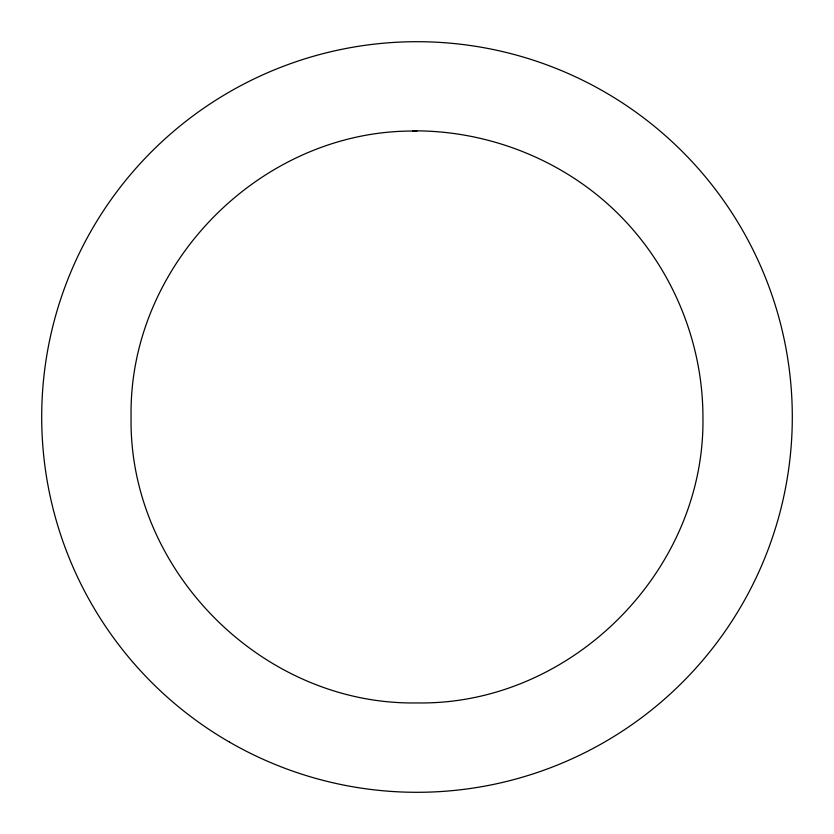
<?xml version="1.0" encoding="UTF-8"?>
<svg xmlns="http://www.w3.org/2000/svg" width="834" height="834" viewBox="0 0 834 834"><rect width="100%" height="100%" fill="white"/><g stroke="black" fill="none" stroke-linecap="round" stroke-linejoin="round"><path stroke-width="1.25" d="M412.601 131.292L412.622 130.855C489.068 130.229 565.108 160.597 619.182 214.818C672.194 267.87 702.906 342.003 702.926 417C705.543 570.977 570.977 705.543 417 702.926C263.023 705.543 128.457 570.977 131.074 417C128.457 263.023 263.023 128.457 417 131.074M229.35 742.02A375.3 375.3 0 0 0 792.3 417A375.3 375.3 0 0 0 229.35 91.98A375.3 375.3 0 0 0 229.35 742.02"/></g></svg>
